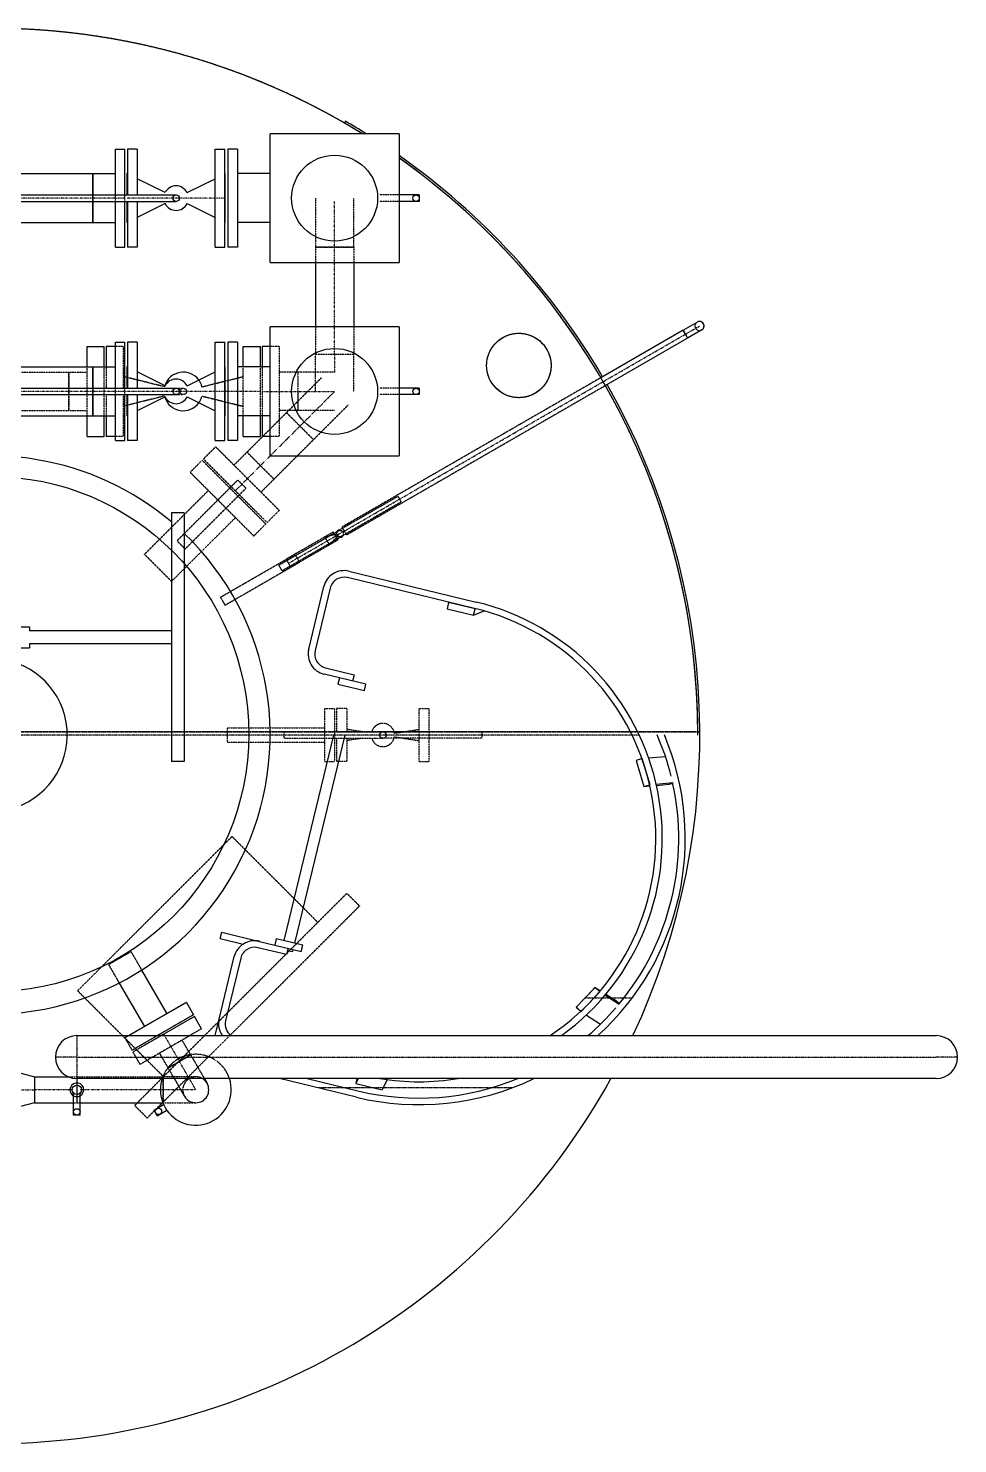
# Model space of a CAD drawing. Header units: millimetres. Extents: x -10011772 to -8149599, y 2847708 to 3434448.
# Drawn here: x -9490654 to -9486328, y 3187163 to 3193754 of the extents above; entities that cross this region are included whole.
import ezdxf

# ---------------------------------------------------------------- set-up
doc = ezdxf.new("R2010")
doc.units = ezdxf.units.MM
for name, pattern in [('BORDER2', [0.875, 0.25, -0.125, 0.25, -0.125, 0, -0.125]), ('DASHDOT2', [0.5, 0.25, -0.125, 0, -0.125]), ('DIVIDE2', [0.625, 0.25, -0.125, 0, -0.125, 0, -0.125]), ('HIDDEN2', [0.1875, 0.125, -0.0625])]:
    doc.linetypes.add(name, pattern=pattern)
doc.layers.add('总平面底图', color=9, linetype='Continuous')

# ---------------------------------------------------------------- blocks, each defined once
blk = doc.blocks.new('总平面底图 爆炸危险区 LOCATION I')
at = {"layer": '总平面底图', "linetype": 'Continuous'}
for p, q in [((230138, 132936.7), (230135.7, 132932.7)), ((230138, 132936.7), (230135.7, 132932.7)), ((229963, 132607.7), (229963, 132907.7)), ((230263, 132907.7), (229963, 132907.7)), ((230263, 132907.7), (230263, 132607.7)), ((229602.7, 132765.2), (229602.7, 132872)), ((229602.7, 132872), (229625, 132872)), ((229625, 132765.2), (229625, 132872)), ((229631, 132872), (229631, 132765.2)), ((229653.3, 132872), (229631, 132872)), ((229653.3, 132872), (229653.3, 132765.2)), ((229834.8, 132757.7), (229834.8, 132872)), ((229834.8, 132872), (229857.1, 132872)), ((229857.1, 132757.7), (229857.1, 132872)), ((229864.6, 132872), (229864.6, 132757.7)), ((229886.9, 132872), (229864.6, 132872)), ((229886.9, 132872), (229886.9, 132757.7)), ((229355.2, 132814.9), (229550.4, 132814.9)), ((229550.4, 132814.9), (229550.4, 132765.2)), ((229550.4, 132765.2), (229550.4, 132814.9)), ((229550.4, 132814.9), (229602.7, 132814.9)), ((229629.5, 132814.9), (229629.5, 132765.2)), ((229631, 132814.1), (229629.5, 132814.9)), ((229857.1, 132814.1), (229858.6, 132814.9)), ((229858.6, 132700.6), (229858.6, 132814.9)), ((229963, 132814.9), (229886.9, 132814.9)), ((229718.4, 132770.5), (229653.3, 132803)), ((229769.7, 132770.5), (229834.8, 132803)), ((229286.8, 132765.2), (229744, 132765.2)), ((229286.8, 132750.2), (229744, 132750.2)), ((229550.4, 132750.2), (229550.4, 132700.6)), ((229550.4, 132700.6), (229550.4, 132750.2)), ((229602.7, 132643.4), (229602.7, 132750.2)), ((229625, 132643.4), (229625, 132750.2)), ((229629.5, 132750.2), (229629.5, 132700.6)), ((229631, 132750.2), (229631, 132643.4)), ((229653.3, 132750.2), (229653.3, 132643.4)), ((229718.4, 132744.9), (229653.3, 132712.4)), ((229769.7, 132744.9), (229834.8, 132712.4)), ((229834.8, 132643.4), (229834.8, 132757.7)), ((229857.1, 132643.4), (229857.1, 132757.7)), ((229864.6, 132757.7), (229864.6, 132643.4)), ((229886.9, 132757.7), (229886.9, 132643.4)), ((230310, 132765.2), (230263, 132765.2)), ((230310, 132750.2), (230263, 132750.2)), ((230310, 132765.2), (230310, 132757.7)), ((230310, 132757.7), (230310, 132750.2)), ((229355.2, 132700.6), (229550.4, 132700.6)), ((229550.4, 132700.6), (229602.7, 132700.6)), ((229631, 132701.3), (229629.5, 132700.6)), ((229857.1, 132701.3), (229858.6, 132700.6)), ((229963, 132700.6), (229886.9, 132700.6)), ((229602.7, 132643.4), (229625, 132643.4)), ((229653.3, 132643.4), (229631, 132643.4)), ((229834.8, 132643.4), (229857.1, 132643.4)), ((229886.9, 132643.4), (229864.6, 132643.4)), ((229963, 132607.7), (230263, 132607.7)), ((230068.6, 132607.7), (230068.6, 132457.7)), ((230157.5, 132607.7), (230157.5, 132457.7)), ((229963, 132157.7), (229963, 132457.7)), ((230263, 132457.7), (229963, 132457.7)), ((230263, 132457.7), (230263, 132157.7)), ((230923.9, 132450.1), (230732.6, 132339.6)), ((230923.9, 132450.1), (230956.9, 132469.1)), ((230923.9, 132450.1), (230934.6, 132431.6)), ((230929.3, 132440.8), (230923.9, 132450.1)), ((230967.6, 132450.7), (230934.6, 132431.6)), ((229537.2, 132364.9), (229537.2, 132412.5)), ((229537.2, 132412.5), (229576.8, 132412.5)), ((229576.8, 132364.9), (229576.8, 132412.5)), ((229581.3, 132412.5), (229581.3, 132364.9)), ((229602.7, 132412.5), (229581.3, 132412.5)), ((229602.7, 132315.2), (229602.7, 132422)), ((229602.7, 132422), (229625, 132422)), ((229625, 132315.2), (229625, 132422)), ((229631, 132422), (229631, 132315.2)), ((229653.3, 132422), (229631, 132422)), ((229653.3, 132422), (229653.3, 132315.2)), ((229834.8, 132307.7), (229834.8, 132422)), ((229834.8, 132422), (229857.1, 132422)), ((229857.1, 132307.7), (229857.1, 132422)), ((229864.6, 132422), (229864.6, 132307.7)), ((229886.9, 132422), (229864.6, 132422)), ((229886.9, 132422), (229886.9, 132307.7)), ((229900.5, 132364.9), (229900.5, 132412.5)), ((229900.5, 132412.5), (229940.2, 132412.5)), ((229940.2, 132364.9), (229940.2, 132412.5)), ((229944.6, 132412.5), (229944.6, 132364.9)), ((229963, 132412.5), (229944.6, 132412.5)), ((230934.6, 132431.6), (230743.3, 132321.2)), ((230934.6, 132431.6), (230929.3, 132440.8)), ((229307.4, 132364.9), (229550.4, 132364.9)), ((229550.4, 132364.9), (229550.4, 132315.2)), ((229550.4, 132315.2), (229550.4, 132364.9)), ((229550.4, 132364.9), (229602.7, 132364.9)), ((229629.5, 132364.9), (229629.5, 132315.2)), ((229631, 132364.1), (229629.5, 132364.9)), ((229718.4, 132320.5), (229653.3, 132353)), ((229769.7, 132320.5), (229834.8, 132353)), ((229857.1, 132364.1), (229858.6, 132364.9)), ((229858.6, 132250.6), (229858.6, 132364.9)), ((229963, 132364.9), (229886.9, 132364.9)), ((229286.8, 132315.2), (229744, 132315.2)), ((229629.5, 132340.2), (229625, 132341.3)), ((229858.6, 132332), (229864.6, 132333.4)), ((230310, 132315.2), (230263, 132315.2)), ((230310, 132315.2), (230310, 132307.7)), ((229286.8, 132300.2), (229744, 132300.2)), ((229550.4, 132300.2), (229550.4, 132250.6)), ((229550.4, 132250.6), (229550.4, 132300.2)), ((229602.7, 132193.4), (229602.7, 132300.2)), ((229625, 132193.4), (229625, 132300.2)), ((229629.5, 132300.2), (229629.5, 132250.6)), ((229631, 132300.2), (229631, 132193.4)), ((229653.3, 132300.2), (229653.3, 132193.4)), ((229718.4, 132294.9), (229653.3, 132262.4)), ((229769.7, 132294.9), (229834.8, 132262.4)), ((229834.8, 132193.4), (229834.8, 132307.7)), ((229857.1, 132193.4), (229857.1, 132307.7)), ((229858.6, 132283.5), (229864.6, 132282)), ((229864.6, 132307.7), (229864.6, 132193.4)), ((229886.9, 132307.7), (229886.9, 132193.4)), ((230310, 132300.2), (230263, 132300.2)), ((230310, 132307.7), (230310, 132300.2)), ((229307.4, 132250.6), (229550.4, 132250.6)), ((229537.2, 132202.9), (229537.2, 132250.6)), ((229550.4, 132250.6), (229602.7, 132250.6)), ((229576.8, 132202.9), (229576.8, 132250.6)), ((229581.3, 132250.6), (229581.3, 132202.9)), ((229629.5, 132275.2), (229625, 132274.1)), ((229631, 132251.3), (229629.5, 132250.6)), ((229857.1, 132251.3), (229858.6, 132250.6)), ((229963, 132250.6), (229886.9, 132250.6)), ((229900.5, 132202.9), (229900.5, 132250.6)), ((229940.2, 132202.9), (229940.2, 132250.6)), ((229944.6, 132250.6), (229944.6, 132202.9)), ((229537.2, 132202.9), (229576.8, 132202.9)), ((229602.7, 132202.9), (229581.3, 132202.9)), ((229602.7, 132193.4), (229625, 132193.4)), ((229653.3, 132193.4), (229631, 132193.4)), ((229834.8, 132193.4), (229857.1, 132193.4)), ((229886.9, 132193.4), (229864.6, 132193.4)), ((229900.5, 132202.9), (229940.2, 132202.9)), ((229963, 132202.9), (229944.6, 132202.9)), ((229963, 132157.7), (230263, 132157.7)), ((229733, 132024.9), (229733, 131445.7)), ((229763, 132024.9), (229733, 132024.9)), ((229763, 132024.9), (229763, 131445.7)), ((230146.2, 131889), (230442.4, 131817.3)), ((230052.7, 131707.7), (230087.9, 131853.4)), ((230102.7, 131849.8), (230067.5, 131704.2)), ((230438.9, 131802.5), (230142.6, 131874.2)), ((230378.2, 131816.3), (230374.6, 131801.5)), ((230439.9, 131801.4), (230378.2, 131816.3)), ((230378.3, 131816.3), (230379.6, 131816.8)), ((230374.6, 131801.5), (230436.3, 131786.6)), ((230436.3, 131786.6), (230439.9, 131801.4)), ((230436.4, 131786.6), (230460.7, 131796.7)), ((230439.8, 131801.4), (230441.1, 131801.9)), ((230464.3, 131811.6), (230465.2, 131812)), ((229223, 131759.7), (229403, 131759.7)), ((229403, 131759.7), (229403, 131750.3)), ((229733, 131750.3), (229403, 131750.3)), ((229403, 131720.3), (229403, 131710.9)), ((229733, 131720.3), (229403, 131720.3)), ((229223, 131710.9), (229403, 131710.9)), ((230091.9, 131664.3), (230158.5, 131648.2)), ((230124.1, 131640.8), (230088.3, 131649.5)), ((230124.1, 131640.8), (230120.5, 131626)), ((230120.5, 131626), (230182.2, 131611.1)), ((230185.8, 131625.9), (230124.1, 131640.8)), ((230158.5, 131648.2), (230154.9, 131633.4)), ((230182.2, 131611.1), (230185.8, 131625.9)), ((229995.7, 131029), (230111.5, 131507.7)), ((230020.4, 131023.1), (230137.6, 131507.7)), ((230843.8, 131454.2), (230882.8, 131457.8)), ((229763, 131445.7), (229733, 131445.7)), ((230814.5, 131448.5), (230814.4, 131448.5)), ((230814.4, 131448.5), (230821.5, 131424.5)), ((230829.1, 131452.9), (230814.5, 131448.6)), ((230814.5, 131448.6), (230832.4, 131387.7)), ((230828.2, 131452.7), (230822.5, 131450.9)), ((230847, 131392), (230829.1, 131452.9)), ((230832.4, 131387.7), (230847, 131392)), ((230832.5, 131387.7), (230839, 131389.6)), ((230832.5, 131387.7), (230846.8, 131389)), ((230832.5, 131387.7), (230832.5, 131387.7)), ((230861.4, 131393.3), (230900.6, 131396.9)), ((230862.1, 131390.4), (230891.3, 131393.1)), ((230891.3, 131393.1), (230899.9, 131395.6)), ((229846.6, 131033.7), (229850.2, 131048.5)), ((229846.6, 131033.7), (229900, 131020.8)), ((229850.2, 131048.5), (229937.8, 131027.3)), ((229937.8, 131027.3), (229973.6, 131018.7)), ((229977.2, 131033.5), (229973.6, 131018.7)), ((230038.9, 131018.6), (229977.2, 131033.5)), ((230000.9, 130996.4), (229934.2, 131012.5)), ((229973.6, 131018.7), (230035.3, 131003.8)), ((230004.5, 131011.2), (230000.9, 130996.4)), ((230003.3, 131006.3), (230015.6, 131003.3)), ((230015.6, 131003.3), (230016.8, 131008.2)), ((230035.3, 131003.8), (230038.9, 131018.6)), ((229663.8, 130960.5), (229722.5, 130858.8)), ((229663.8, 130960.5), (229722.5, 130858.8)), ((229844.3, 130846.1), (229879.5, 130991.8)), ((229894.4, 130988.2), (229859.1, 130842.5)), ((229611.6, 130930.3), (229670.3, 130828.7)), ((229611.6, 130930.3), (229670.3, 130828.7)), ((230719.3, 130920.2), (230675.5, 130874.2)), ((230686.6, 130863.7), (230730.4, 130909.7)), ((230719.2, 130920.3), (230700.5, 130900.5)), ((230719.3, 130920.2), (230719.2, 130920.3)), ((230719.2, 130920.3), (230719.3, 130920.2)), ((230730.4, 130909.7), (230719.3, 130920.2)), ((230719.4, 130920.2), (230731.5, 130912.4)), ((230729.7, 130910.3), (230725.4, 130914.4)), ((230742.6, 130902), (230775.6, 130881)), ((230744.5, 130904.2), (230769, 130888.6)), ((229767.9, 130885), (229624.9, 130802.5)), ((229767.9, 130885), (229624.9, 130802.5)), ((229767.9, 130885), (229696.4, 130843.8)), ((229767.9, 130885), (229784.5, 130856.2)), ((229767.9, 130885), (229784.5, 130856.2)), ((230675.5, 130874.2), (230686.6, 130863.7)), ((230675.7, 130874.1), (230675.7, 130874)), ((230675.7, 130874), (230680.5, 130869.5)), ((230775.8, 130882.2), (230769, 130888.6)), ((229696.4, 130843.8), (229633.9, 130807.7)), ((229784.5, 130856.2), (229641.6, 130773.6)), ((229784.5, 130856.2), (229641.6, 130773.6)), ((229784.5, 130856.2), (229713, 130814.9)), ((229786.8, 130852.3), (229715.3, 130811)), ((229803.4, 130823.4), (229786.8, 130852.3)), ((229835, 130807.7), (229844.3, 130846.1)), ((230699.1, 130855.8), (230732.1, 130834.8)), ((229513, 130807.7), (231513, 130807.7)), ((229713, 130814.9), (229700.6, 130807.7)), ((229715.3, 130811), (229709.5, 130807.7)), ((229803.4, 130823.4), (229776.2, 130807.7)), ((229850.9, 130808.3), (229850.7, 130807.7)), ((229313, 130738.8), (229414.6, 130711.9)), ((229414.6, 130711.9), (229414.6, 130651.5)), ((229414.6, 130711.9), (229493.1, 130711.9)), ((229414.6, 130711.9), (229414.6, 130681.7)), ((229513, 130711.9), (229513, 130651.5)), ((231513, 130707.7), (229513, 130707.7)), ((229763.8, 130666.6), (229740.1, 130707.7)), ((229809.8, 130707.7), (229816.1, 130696.8)), ((230163.6, 130664.4), (229984.4, 130707.7)), ((230049.2, 130707.7), (230167.2, 130679.2)), ((230164.9, 130707.7), (230162.1, 130696.1)), ((230167.4, 130707.7), (230162.1, 130696.1)), ((230162.1, 130696.1), (230223.8, 130681.2)), ((230234.9, 130705.3), (230223.8, 130681.2)), ((229414.6, 130681.7), (229414.6, 130651.5)), ((229505.5, 130622.7), (229505.5, 130674.1)), ((229520.5, 130622.7), (229520.5, 130674.1)), ((229414.6, 130651.5), (229313, 130624.5)), ((229414.6, 130651.5), (229505.5, 130651.5)), ((229520.5, 130651.5), (229713.1, 130651.5)), ((229692.7, 130634.2), (229715, 130647.1)), ((229696.4, 130627.7), (229692.7, 130634.2)), ((229700.2, 130621.2), (229722.5, 130634.1)), ((229513, 130622.7), (229505.5, 130622.7)), ((229520.5, 130622.7), (229513, 130622.7)), ((229700.2, 130621.2), (229696.4, 130627.7))]:
    blk.add_line(p, q, dxfattribs=at)
at = {"layer": '总平面底图', "linetype": 'DIVIDE2'}
for p, q in [((229550.4, 132757.7), (229355.2, 132757.7)), ((229625, 132757.7), (229550.4, 132757.7)), ((229858.6, 132757.7), (229629.5, 132757.7)), ((230113, 132643.4), (230113, 132750.2)), ((230113, 132607.7), (230113, 132643.4)), ((230113, 132643.4), (230113, 132643.4)), ((230113, 132643.4), (230113, 132643.4)), ((230113, 132457.7), (230113, 132607.7)), ((230113, 132393.6), (230113, 132457.7)), ((230929.3, 132440.8), (230962.3, 132459.9)), ((230738, 132330.4), (230929.3, 132440.8)), ((230929.3, 132440.8), (230929.3, 132440.8)), ((230929.3, 132440.8), (230929.3, 132440.8)), ((230113, 132393.6), (230113, 132352.2)), ((230113, 132393.6), (230113, 132393.6)), ((230135.8, 131982.7), (230738, 132330.4)), ((229550.4, 132307.7), (229307.4, 132307.7)), ((229625, 132307.7), (229550.4, 132307.7)), ((229629.5, 132307.7), (229625, 132307.7)), ((229858.6, 132307.7), (229629.5, 132307.7)), ((229864.6, 132307.7), (229858.6, 132307.7)), ((229940.2, 132307.7), (229864.6, 132307.7)), ((229944.6, 132307.7), (230027.2, 132307.7)), ((230027.2, 132307.7), (230113, 132307.7)), ((230027.2, 132307.7), (230027.2, 132307.7)), ((230032.2, 132226.9), (230113, 132307.7)), ((230032.2, 132226.9), (229940.2, 132134.9)), ((230032.2, 132226.9), (230032.2, 132226.9)), ((230032.2, 132226.9), (230032.2, 132226.9)), ((229881.9, 132076.5), (229940.2, 132134.9)), ((230135.8, 131982.7), (230115.3, 131970.9)), ((230005.9, 131907.7), (230115.3, 131970.9)), ((229715.3, 130811), (229717.2, 130807.7)), ((229717.2, 130807.7), (229751.8, 130747.7)), ((229751.8, 130747.7), (229751.9, 130747.7)), ((229774.9, 130707.7), (229751.8, 130747.7)), ((229751.9, 130747.7), (229751.9, 130747.7)), ((229789.9, 130681.7), (229774.9, 130707.7)), ((229313, 130681.7), (229414.6, 130681.7)), ((229497, 130681.7), (229414.6, 130681.7)), ((229505.5, 130681.7), (229497, 130681.7)), ((229529, 130681.7), (229520.5, 130681.7)), ((229707.4, 130681.7), (229529, 130681.7)), ((229713.7, 130681.7), (229707.4, 130681.7)), ((229713.7, 130681.7), (229713.8, 130681.7)), ((229789.9, 130681.7), (229713.7, 130681.7)), ((229713.8, 130681.7), (229713.8, 130681.7))]:
    blk.add_line(p, q, dxfattribs=at)
at = {"layer": '总平面底图', "linetype": 'HIDDEN2'}
for p, q in [((229550.4, 132765.2), (229550.4, 132750.2)), ((229550.4, 132757.7), (229550.4, 132765.2)), ((229550.4, 132750.2), (229550.4, 132757.7)), ((229602.7, 132757.7), (229602.7, 132765.2)), ((229602.7, 132750.2), (229602.7, 132757.7)), ((229625, 132757.7), (229625, 132765.2)), ((229625, 132750.2), (229625, 132757.7)), ((230068.6, 132757.7), (230068.6, 132643.4)), ((230157.5, 132643.4), (230157.5, 132757.7)), ((230263, 132765.2), (230217.6, 132765.2)), ((230263, 132750.2), (230217.6, 132750.2)), ((230157.5, 132643.4), (230068.6, 132643.4)), ((230068.6, 132643.4), (230068.6, 132607.7)), ((230068.6, 132643.4), (230113, 132643.4)), ((230113, 132643.4), (230157.5, 132643.4)), ((230157.5, 132643.4), (230157.5, 132607.7)), ((230068.6, 132457.7), (230068.6, 132393.6)), ((230157.5, 132457.7), (230157.5, 132393.6)), ((229621, 132412.5), (229602.7, 132412.5)), ((229621, 132412.5), (229621, 132315.2)), ((229984.3, 132412.5), (229963, 132412.5)), ((229984.3, 132412.5), (229984.3, 132307.7)), ((230157.5, 132393.6), (230068.6, 132393.6)), ((230157.5, 132393.6), (230068.6, 132393.6)), ((230068.6, 132307.7), (230068.6, 132393.6)), ((230157.5, 132307.7), (230157.5, 132393.6)), ((229307.4, 132352.2), (229494.3, 132352.2)), ((229494.3, 132307.7), (229494.3, 132352.2)), ((229494.3, 132352.2), (229537.2, 132352.2)), ((229494.3, 132352.2), (229494.3, 132307.7)), ((229537.2, 132307.7), (229537.2, 132364.9)), ((229576.8, 132307.7), (229576.8, 132364.9)), ((229581.3, 132364.9), (229581.3, 132315.2)), ((229900.5, 132307.7), (229900.5, 132364.9)), ((229940.2, 132307.7), (229940.2, 132364.9)), ((229944.6, 132364.9), (229944.6, 132307.7)), ((230027.2, 132352.2), (229984.3, 132352.2)), ((230027.2, 132352.2), (230027.2, 132307.7)), ((230027.2, 132352.2), (230027.2, 132263.3)), ((230113, 132352.2), (230027.2, 132352.2)), ((229550.4, 132315.2), (229550.4, 132300.2)), ((229550.4, 132307.7), (229550.4, 132315.2)), ((229602.7, 132307.7), (229602.7, 132315.2)), ((229625, 132341.3), (229621, 132342.3)), ((229625, 132307.7), (229625, 132315.2)), ((229717.2, 132318.5), (229629.5, 132340.2)), ((229744, 132315.2), (229760.7, 132315.2)), ((229804.3, 132318.5), (229858.6, 132332)), ((229864.6, 132333.4), (229900.5, 132342.3)), ((230081.6, 132339.1), (230000.8, 132258.3)), ((230732.6, 132339.6), (230130.4, 131992)), ((230743.3, 132321.2), (230141.1, 131973.5)), ((230263, 132315.2), (230217.6, 132315.2)), ((229494.3, 132263.3), (229494.3, 132307.7)), ((229494.3, 132307.7), (229494.3, 132263.3)), ((229537.2, 132250.6), (229537.2, 132307.7)), ((229550.4, 132300.2), (229550.4, 132307.7)), ((229576.8, 132250.6), (229576.8, 132307.7)), ((229581.3, 132300.2), (229581.3, 132250.6)), ((229602.7, 132300.2), (229602.7, 132307.7)), ((229621, 132300.2), (229621, 132202.9)), ((229625, 132300.2), (229625, 132307.7)), ((229717.2, 132296.9), (229629.5, 132275.2)), ((229744, 132300.2), (229760.7, 132300.2)), ((229804.3, 132296.9), (229858.6, 132283.5)), ((229864.6, 132282), (229900.5, 132273.1)), ((229900.5, 132250.6), (229900.5, 132307.7)), ((229940.2, 132250.6), (229940.2, 132307.7)), ((229944.6, 132307.7), (229944.6, 132250.6)), ((229984.3, 132307.7), (229984.3, 132202.9)), ((230027.2, 132307.7), (230027.2, 132263.3)), ((230263, 132300.2), (230217.6, 132300.2)), ((229307.4, 132263.3), (229494.3, 132263.3)), ((229494.3, 132263.3), (229537.2, 132263.3)), ((229625, 132274.1), (229621, 132273.1)), ((229908.8, 132166.3), (230000.8, 132258.3)), ((230027.2, 132263.3), (229984.3, 132263.3)), ((230000.8, 132258.3), (230032.2, 132226.9)), ((230000.8, 132258.3), (230032.2, 132226.9)), ((230113, 132263.3), (230027.2, 132263.3)), ((230063.7, 132195.5), (230144.5, 132276.3)), ((230032.2, 132226.9), (230063.7, 132195.5)), ((230032.2, 132226.9), (230063.7, 132195.5)), ((229621, 132202.9), (229602.7, 132202.9)), ((229835.9, 132178.7), (229807.8, 132150.6)), ((229835.9, 132178.7), (229909.9, 132104.6)), ((229984.3, 132202.9), (229963, 132202.9)), ((229971.7, 132103.5), (230063.7, 132195.5)), ((229776.6, 132119.4), (229804.6, 132147.5)), ((229804.6, 132147.5), (229952.8, 131999.3)), ((229804.6, 132147.5), (229952.8, 131999.3)), ((229807.8, 132150.6), (229881.9, 132076.5)), ((229908.8, 132166.3), (229878.5, 132136)), ((229908.8, 132166.3), (229940.2, 132134.9)), ((229908.8, 132166.3), (229940.2, 132134.9)), ((229776.6, 132119.4), (229924.8, 131971.2)), ((229776.6, 132119.4), (229924.8, 131971.2)), ((229940.2, 132134.9), (229971.7, 132103.5)), ((229940.2, 132134.9), (229971.7, 132103.5)), ((229746.3, 131959.8), (229887.7, 132101.2)), ((229765.1, 131940.9), (229906.5, 132082.3)), ((229887.7, 132101.2), (229906.5, 132082.3)), ((229887.7, 132101.2), (229906.5, 132082.3)), ((229909.9, 132104.6), (229984, 132030.5)), ((229971.7, 132103.5), (229941.4, 132073.2)), ((229670.5, 131928.1), (229819.2, 132076.8)), ((229881.9, 132076.5), (229956, 132002.5)), ((230260.4, 132063.3), (230121.8, 131983.3)), ((230267.9, 132050.3), (230129.3, 131970.3)), ((230260.4, 132063.3), (230264.1, 132056.8)), ((230264.1, 132056.8), (230267.9, 132050.3)), ((229733.4, 131865.2), (229882.1, 132013.9)), ((229984, 132030.5), (229956, 132002.5)), ((229924.8, 131971.2), (229952.8, 131999.3)), ((229983.2, 131903.3), (230121.8, 131983.3)), ((230135.8, 131982.7), (230130.4, 131992)), ((230141.1, 131973.5), (230135.8, 131982.7)), ((230143, 131995.5), (230150.4, 132003.5)), ((230151.9, 132000.7), (230150.4, 132003.5)), ((230150.5, 131982.6), (230161, 131985)), ((230161, 131985), (230159.4, 131987.7)), ((229746.3, 131959.8), (229765.1, 131940.9)), ((229746.3, 131959.8), (229765.1, 131940.9)), ((229990.7, 131890.3), (230129.3, 131970.3)), ((230110, 131980.2), (230000.5, 131917)), ((230120.7, 131961.7), (230011.2, 131898.5)), ((230117.1, 131974.9), (230090.1, 131968.7)), ((230090.1, 131968.7), (230100.8, 131950.2)), ((230119.6, 131970.4), (230100.8, 131950.2)), ((230115.3, 131970.9), (230110, 131980.2)), ((230120.7, 131961.7), (230115.3, 131970.9)), ((229670.5, 131928.1), (229733.4, 131865.2)), ((229670.5, 131928.1), (229733.4, 131865.2)), ((229847.2, 131828.5), (230020.4, 131928.4)), ((230005.9, 131907.7), (230000.5, 131917)), ((230020.4, 131928.4), (230031.1, 131910)), ((230020.4, 131928.4), (230031.1, 131910)), ((229857.9, 131810), (230031.1, 131910)), ((229987, 131896.8), (229983.2, 131903.3)), ((229990.7, 131890.3), (229987, 131896.8)), ((230011.2, 131898.5), (230005.9, 131907.7)), ((229847.2, 131828.5), (229857.9, 131810)), ((229847.2, 131828.5), (229857.9, 131810)), ((230089.2, 131569.6), (230089.2, 131445.8)), ((230089.2, 131569.6), (230089.2, 131445.8)), ((230089.2, 131569.6), (230113, 131569.6)), ((230113, 131569.6), (230113, 131445.8)), ((230113, 131569.6), (230113, 131445.8)), ((230117.5, 131569.6), (230117.5, 131515.2)), ((230141.3, 131569.6), (230117.5, 131569.6)), ((230141.3, 131569.6), (230141.3, 131515.2)), ((230309.6, 131507.7), (230309.6, 131569.6)), ((230309.6, 131569.6), (230333.4, 131569.6)), ((230333.4, 131507.7), (230333.4, 131569.6)), ((229863, 131524.4), (229863, 131491)), ((229863, 131524.4), (229863, 131491)), ((229863, 131524.4), (230089.2, 131524.4)), ((230177, 131515.2), (230141.3, 131520.7)), ((230252.1, 131511.8), (230309.6, 131520.7)), ((229863, 131491), (230089.2, 131491)), ((229995.4, 131507.7), (229995.4, 131515.2)), ((229995.4, 131515.2), (230225.4, 131515.2)), ((229995.4, 131500.2), (229995.4, 131507.7)), ((229995.4, 131500.2), (230225.4, 131500.2)), ((230117.5, 131500.2), (230117.5, 131445.8)), ((230141.3, 131500.2), (230141.3, 131445.8)), ((230177, 131500.2), (230141.3, 131494.7)), ((230455.4, 131515.2), (230225.4, 131515.2)), ((230455.4, 131500.2), (230225.4, 131500.2)), ((230252.1, 131503.6), (230309.6, 131494.7)), ((230309.6, 131445.8), (230309.6, 131507.7)), ((230333.4, 131445.8), (230333.4, 131507.7)), ((230455.4, 131515.2), (230455.4, 131507.7)), ((230455.4, 131507.7), (230455.4, 131500.2)), ((230089.2, 131445.8), (230113, 131445.8)), ((230141.3, 131445.8), (230117.5, 131445.8)), ((230309.6, 131445.8), (230333.4, 131445.8)), ((229874, 131271.5), (229514.8, 130912.3)), ((229874, 131271.5), (229514.8, 130912.3)), ((229874, 131271.5), (230074.1, 131071.5)), ((230141.4, 131138.8), (229647.5, 130644.9)), ((230141.4, 131138.8), (229647.5, 130644.9)), ((230141.4, 131138.8), (230170.7, 131109.6)), ((230170.7, 131109.6), (229676.7, 130615.7)), ((230170.7, 131109.6), (229676.7, 130615.7)), ((229639.2, 131003.2), (229586.9, 130973)), ((229639.2, 131003.2), (229586.9, 130973)), ((229639.2, 131003.2), (229663.8, 130960.5)), ((229586.9, 130973), (229611.6, 130930.3)), ((229514.8, 130912.3), (229714.9, 130712.3)), ((229767.9, 130885), (229624.9, 130802.5)), ((229784.5, 130856.2), (229641.6, 130773.6)), ((229624.9, 130802.5), (229641.6, 130773.6)), ((229709.5, 130807.7), (229643.8, 130769.8)), ((229776.2, 130807.7), (229731.9, 130782.2)), ((229778, 130762.8), (229758.1, 130797.2)), ((229660.4, 130740.9), (229643.8, 130769.8)), ((229731.9, 130782.2), (229660.4, 130740.9)), ((229725.7, 130732.6), (229705.8, 130767.1)), ((229725.7, 130732.6), (229778, 130762.8)), ((229778, 130762.8), (229751.8, 130747.7)), ((229778, 130762.8), (229809.8, 130707.7)), ((229751.8, 130747.7), (229725.7, 130732.6)), ((229740.1, 130707.7), (229725.7, 130732.6)), ((229493.1, 130711.9), (229513, 130711.9)), ((229513, 130711.9), (229713.7, 130711.9)), ((229713.7, 130711.9), (229713.7, 130651.5)), ((229713.7, 130681.7), (229713.7, 130711.9)), ((229789.9, 130711.9), (229713.7, 130711.9)), ((229713.7, 130651.5), (229713.7, 130681.7)), ((229505.5, 130651.5), (229513, 130651.5)), ((229513, 130651.5), (229520.5, 130651.5)), ((229647.5, 130644.9), (229676.7, 130615.7)), ((229713.1, 130651.5), (229713.7, 130651.5)), ((229713.7, 130651.5), (229789.9, 130651.5))]:
    blk.add_line(p, q, dxfattribs=at)
at = {"layer": '总平面底图', "linetype": 'DASHDOT2'}
for p, q in [((230963, 131515.2), (227358.1, 131515.2)), ((227358.1, 131515.2), (230963, 131515.2)), ((229490.8, 131507.7), (229383.3, 131507.7)), ((229733, 131507.7), (229490.8, 131507.7)), ((229763, 131507.7), (229733, 131507.7)), ((230805, 131507.7), (229763, 131507.7)), ((230821.9, 131507.7), (230805, 131507.7)), ((230696.1, 130895.8), (230757.7, 130895.8)), ((230757.7, 130895.8), (230786.6, 130895.8)), ((230786.6, 130895.8), (230805.8, 130895.8)), ((229513, 130807.7), (229513, 130707.7)), ((229513, 130757.7), (229463, 130757.7)), ((229513, 130757.7), (231513, 130757.7)), ((231563, 130757.7), (231513, 130757.7)), ((230139.1, 130686), (230074.2, 130686)), ((230203.9, 130686), (230139.1, 130686)), ((230226.1, 130686), (230203.9, 130686)), ((230477.1, 130686), (230226.1, 130686)), ((230525.6, 130686), (230477.1, 130686))]:
    blk.add_line(p, q, dxfattribs=at)
at = {"layer": '总平面底图', "linetype": 'Continuous'}
for centre, radius in [((230113, 132757.7), 100), ((229744, 132757.7), 7.5), ((230302.5, 132757.7), 7.5), ((230541.8, 132368.1), 75), ((230113, 132307.7), 100), ((229744, 132307.7), 7.5), ((230302.5, 132307.7), 7.5), ((229513, 130681.7), 10.7), ((229513, 130630.2), 7.5), ((229702.9, 130631.4), 7.5)]:
    blk.add_circle(centre, radius, dxfattribs=at)
at = {"layer": '总平面底图', "linetype": 'BORDER2'}
blk.add_circle((230541.8, 132368.1), 75, dxfattribs=at)
at = {"layer": '总平面底图', "linetype": 'HIDDEN2'}
for centre in [(229760.7, 132307.7), (230125.6, 131976.8), (230225.4, 131507.7)]:
    blk.add_circle(centre, 7.5, dxfattribs=at)
at = {"layer": '总平面底图'}
blk.add_circle((229313, 131509.8), 600, dxfattribs=at)
at = {"layer": '总平面底图', "linetype": 'Continuous'}
for centre, radius, start, end in [((229313, 131507.7), 1645.4, 58.305, 90), ((229313, 131507.7), 1650, 58.0473, 60), ((229313, 131507.7), 1650, 30.3704, 54.8473), ((229313, 131507.7), 1645.4, 0, 54.7344), ((229744, 132757.7), 28.6, 26.5142, 153.4858), ((229744, 132757.7), 28.6, 206.5142, 333.4858), ((230962.3, 132459.9), 10.7, 0, 120), ((230962.3, 132459.9), 10.7, 300, 120), ((230962.3, 132459.9), 10.7, 300, 0), ((229760.7, 132307.7), 44.9, 36.0805, 163.0521), ((229744, 132307.7), 28.6, 26.5142, 153.4858), ((229313, 131507.7), 1650, 334.8973, 29.6296), ((229760.7, 132307.7), 44.9, 196.9479, 323.9195), ((229744, 132307.7), 28.6, 206.5142, 333.4858), ((229313, 131507.7), 650, 49.7478, 172.5626), ((229313, 131507.7), 650, 49.7478, 172.5626), ((229313, 131507.7), 650, 187.4374, 46.1869), ((229313, 131507.7), 650, 187.4374, 46.1869), ((230134.8, 131842.1), 48.3, 76.4039, 166.4039), ((230134.8, 131842.1), 33, 76.4039, 166.4039), ((230309.3, 131266.8), 566.4, 305.8603, 76.4039), ((230309.3, 131266.8), 551.2, 303.6067, 76.4039), ((229313, 131507.7), 177.8, 208.2431, 90), ((230099.6, 131696.4), 48.3, 166.4039, 256.4039), ((230099.6, 131696.4), 33, 166.4039, 256.4039), ((230309.3, 131266.8), 619.8, 312.2092, 22.8782), ((230309.3, 131266.8), 604.5, 13.8998, 23.4891), ((230309.3, 131266.8), 604.5, 320.4057, 12.4083), ((229926.5, 130980.4), 48.3, 76.4039, 166.4039), ((229926.5, 130980.4), 33, 76.4039, 166.4039), ((230309.3, 131266.8), 604.5, 310.5914, 319.2544), ((229891.2, 130834.8), 48.3, 166.4039, 214.1132), ((229891.2, 130834.8), 33, 166.4039, 235.0521), ((229513, 130757.7), 50, 90, 270), ((229513, 130757.7), 50, 90, 270), ((231513, 130757.7), 50, 270, 90), ((231513, 130757.7), 50, 270, 90), ((229313, 131507.7), 1650, 210, 330.9975), ((229513, 130681.7), 16, 297.9494, 180), ((229789.9, 130681.7), 82.5, 161.6293, 210), ((229789.9, 130681.7), 82.5, 210, 18.3707), ((229789.9, 130681.7), 30.2, 210, 30), ((229789.9, 130681.7), 30.2, 210, 30), ((230309.3, 131266.8), 619.8, 256.4039, 295.5713), ((230309.3, 131266.8), 604.5, 256.4039, 292.3633), ((230309.3, 131266.8), 566.4, 260.7497, 279.2503), ((229513, 130681.7), 16, 180, 242.0506)]:
    blk.add_arc(centre, radius, start, end, dxfattribs=at)
at = {"layer": '总平面底图', "linetype": 'BORDER2'}
for start, end in [(58.305, 90), (58.305, 90), (0, 54.7344), (0, 54.7344)]:
    blk.add_arc((229313, 131507.7), 1645.4, start, end, dxfattribs=at)
at = {"layer": '总平面底图', "linetype": 'HIDDEN2'}
for centre, radius, start, end in [((230962.3, 132459.9), 10.7, 120, 300), ((229760.7, 132307.7), 44.9, 163.0521, 166.0879), ((229760.7, 132307.7), 44.9, 13.9121, 36.0805), ((229760.7, 132307.7), 44.9, 193.9121, 196.9479), ((229760.7, 132307.7), 44.9, 323.9195, 346.0879), ((230125.6, 131976.8), 8.7, 89.5553, 192.9561), ((230125.6, 131976.8), 8.7, 227.0439, 330.4447), ((230225.4, 131507.7), 27, 8.7943, 163.8647), ((230225.4, 131507.7), 27, 196.1353, 351.2057), ((229789.9, 130681.7), 82.6, 18.3707, 161.6293), ((229789.9, 130681.7), 30.2, 30, 210), ((229513, 130681.7), 16, 242.0506, 297.9494)]:
    blk.add_arc(centre, radius, start, end, dxfattribs=at)

msp = doc.modelspace()

# ---------------------------------------------------------------- block references
at = {"layer": '总平面底图', "xscale": 2, "yscale": 2, "zscale": 2}
msp.add_blockref('总平面底图 爆炸危险区 LOCATION I', (-9949454.3, 2927447.9), dxfattribs=at)

doc.saveas('drawing.dxf')
